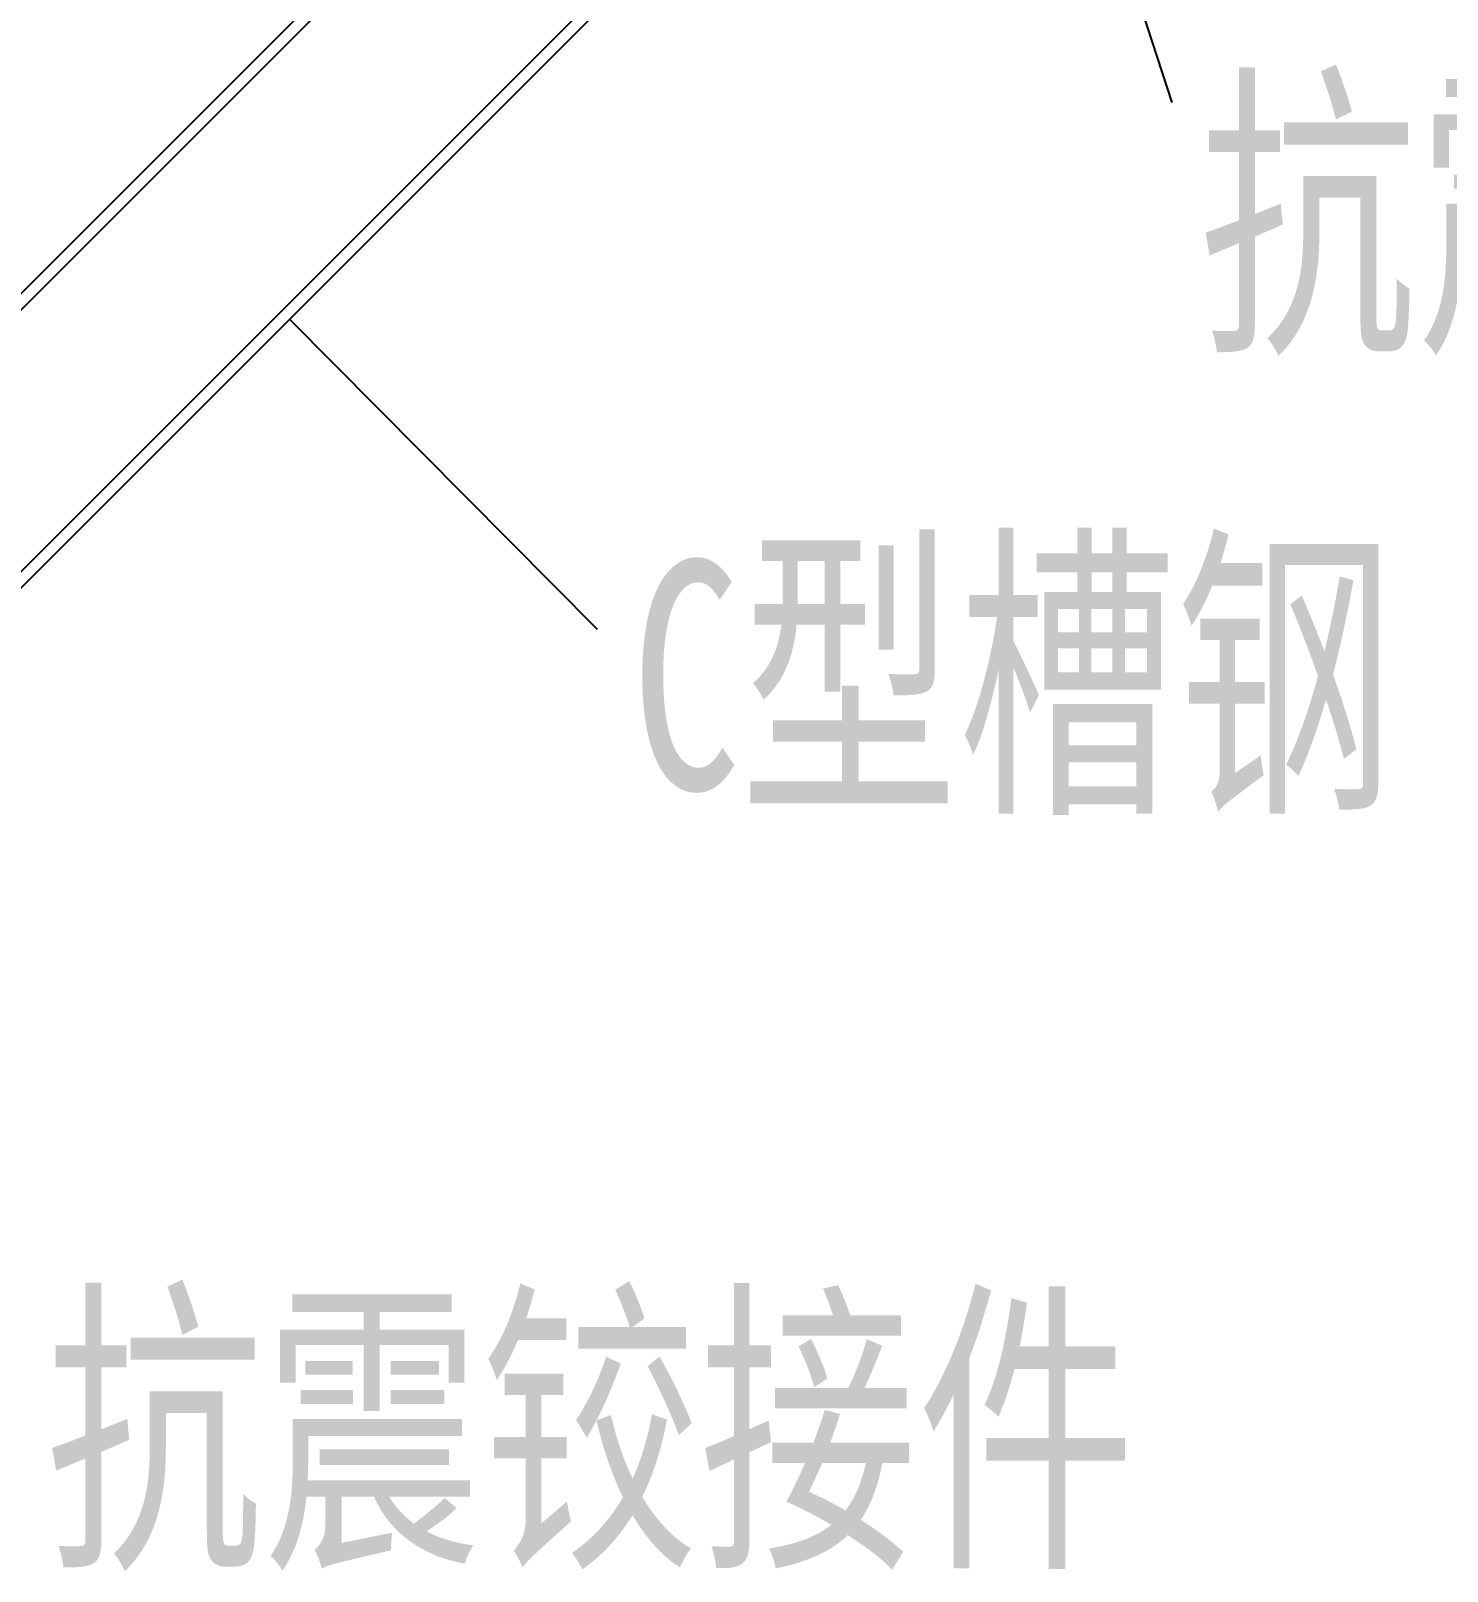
# Model space of a CAD drawing. Header units: millimetres. Extents: x -633009578 to 5705885, y -633235091 to 2571734.
# Drawn here: x 2455683 to 2458428, y 2000626 to 2003611 of the extents above; entities that cross this region are included whole.
import ezdxf

# ---------------------------------------------------------------- set-up
doc = ezdxf.new("R2010")
doc.units = ezdxf.units.MM
doc.header["$LTSCALE"] = 1000
doc.header["$MEASUREMENT"] = 0
doc.layers.get('0').update_dxf_attribs({"color": 9})
doc.layers.add('E-WIRE-系统', color=3, linetype='Continuous')
doc.layers.add('E-电气说明文字', color=3, linetype='Continuous')
doc.styles.get("Standard").update_dxf_attribs({"font": 'simhei.ttf', "bigfont": 'hztxt.shx'})
doc.styles.add('TSSD_Dimension', font='simhei.ttf', dxfattribs={"width": 0.707, "bigfont": 'hztxt.shx'})
doc.dimstyles.get("Standard").update_dxf_attribs({"dimtxt": 0.18, "dimasz": 0.18, "dimexe": 0.18, "dimexo": 0.0625, "dimgap": 0.09, "dimtad": 0, "dimtih": 1, "dimtoh": 1, "dimdec": 4, "dimzin": 0, "dimdsep": 46, "dimtxsty": 'Standard', "dimcen": 0.09, "dimadec": 0, "dimazin": 0, "dimtfac": 1, "dimtdec": 4, "dimtofl": 0, "dimtmove": 0, "dimatfit": 3, "dimfxl": 1, "dimtolj": 1, "dimtzin": 0, "dimarcsym": 0})

# ---------------------------------------------------------------- blocks, each defined once
blk = doc.blocks.new('G$CF4FACE3C')
at = {"layer": 'E-WIRE-系统'}
for p, q in [((-9651, 4896), (-7504.6, 7042.4)), ((-9636.7, 4881.7), (-7490.3, 7028.1)), ((-9184.4, 4875.8), (-7261.2, 6799)), ((-7246.9, 6784.7), (-9170.1, 4861.5))]:
    blk.add_line(p, q, dxfattribs=at)
at = {"layer": 'E-电气说明文字', "style": 'TSSD_Dimension', "width": 0.7}
for s, p in [('抗震铰接件', (-6490.3, 5931.1)), ('C型槽钢', (-7484.5, 5124.6)), ('抗震铰接件', (-8511.5, 3801.8))]:
    blk.add_text(s, height=400, dxfattribs=at).set_placement(p)
at = {"layer": 'E-WIRE-系统'}
for points in [[(-6912.3, 7472.5), (-6537.6, 6327.9)], [(-8083.5, 5948.1), (-7544.6, 5405.2)]]:
    blk.add_leader(points, dimstyle='Standard', override={"dimgap": 0.09, "dimtad": 0, "dimtxsty": 'TSSD_Dimension'}, dxfattribs=at)

msp = doc.modelspace()

# ---------------------------------------------------------------- block references
at = {"xscale": 1.10592, "yscale": 1.10592, "zscale": 1.10592}
msp.add_blockref('G$CF4FACE3C', (2465124.5, 1996473.9, -46.1), dxfattribs=at)

doc.saveas('drawing.dxf')
